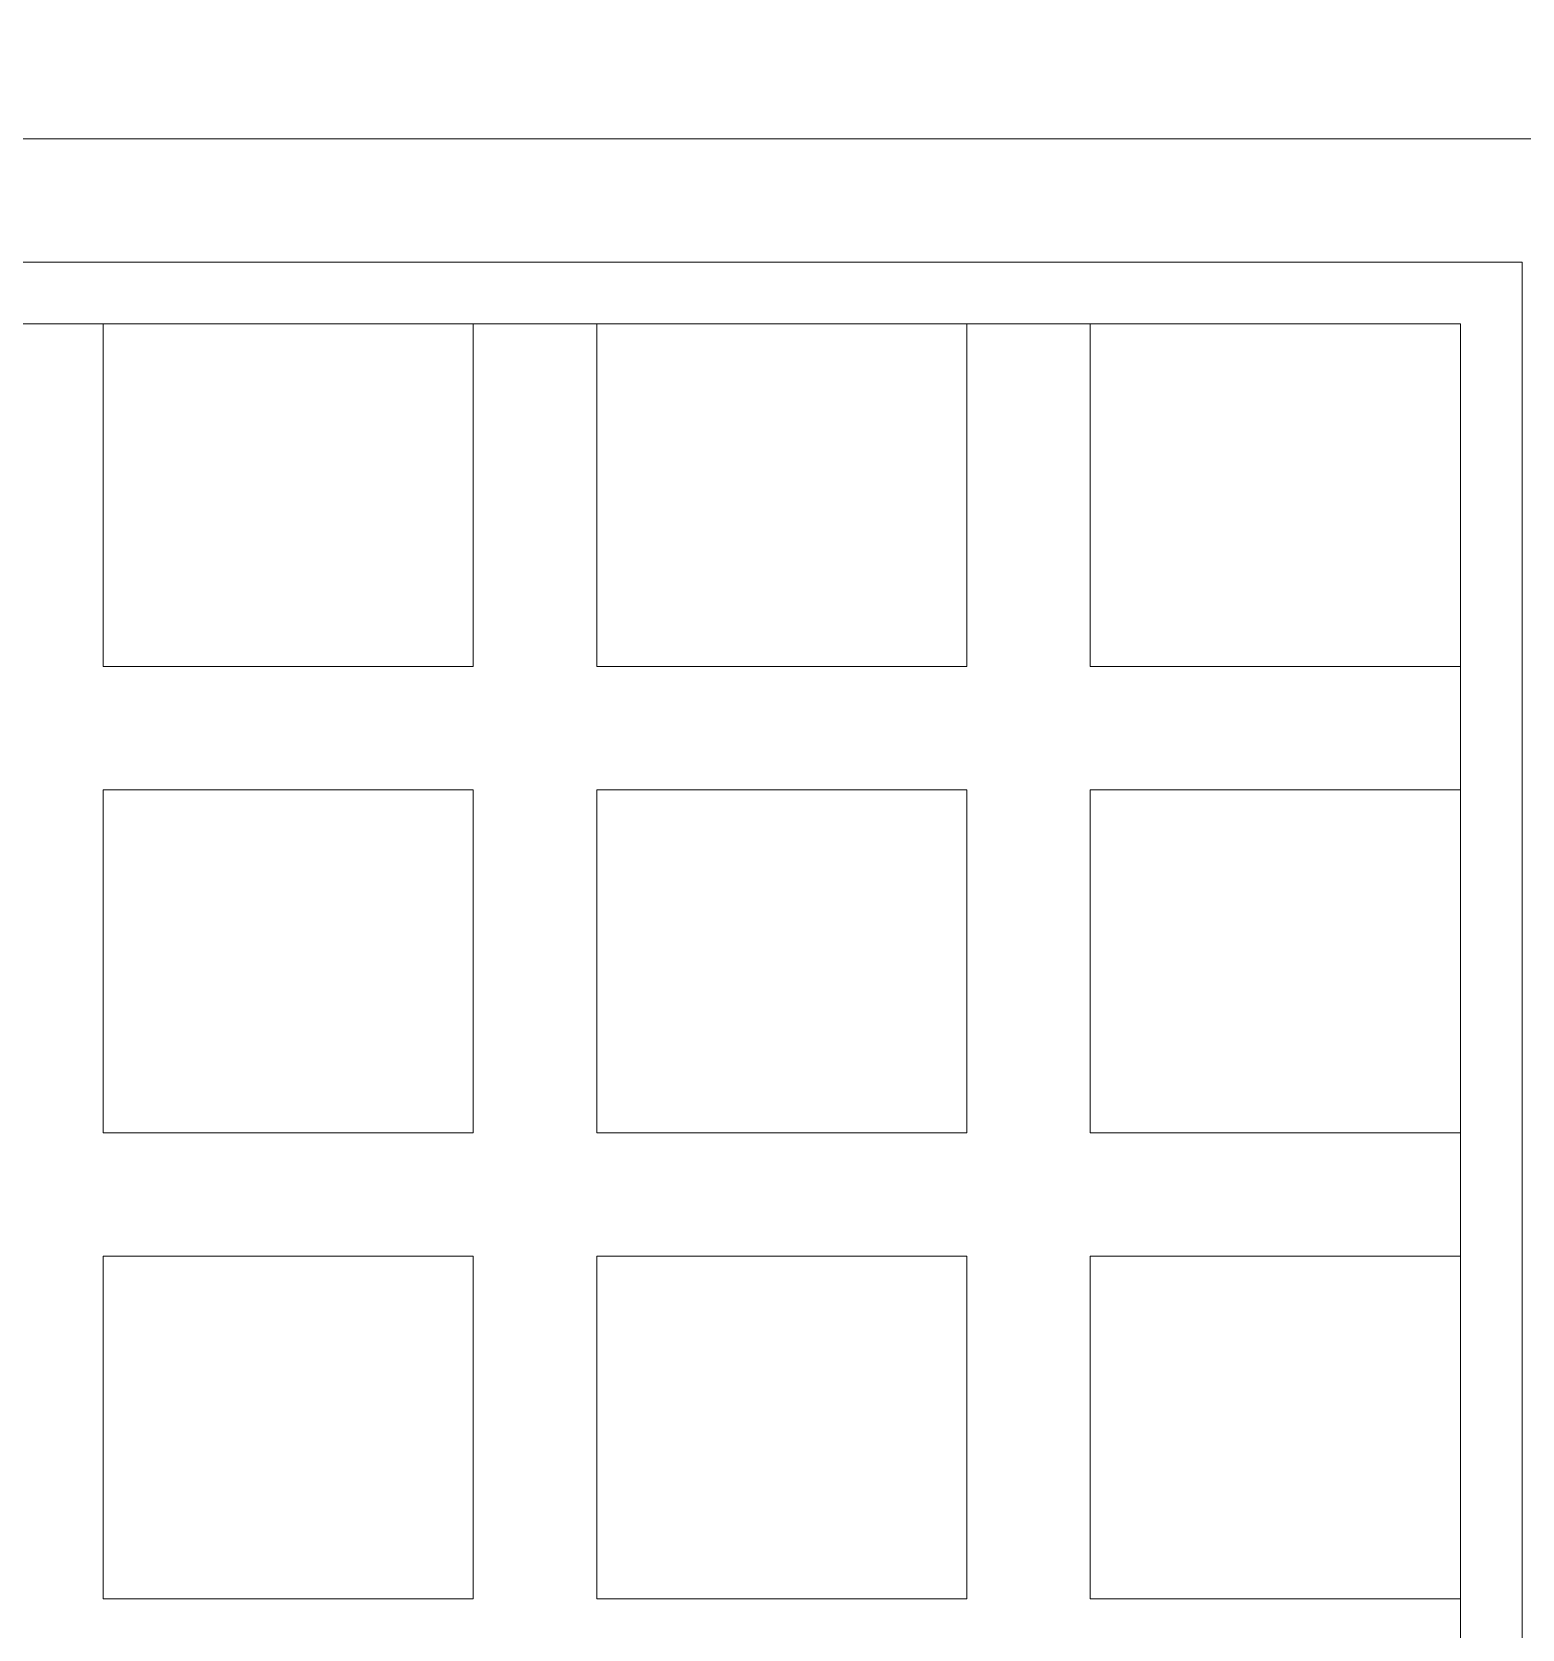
# Model space of a CAD drawing. Header units: millimetres. Extents: x 3554773 to 3850347, y -1853213 to -1653133.
# Drawn here: x 3587516 to 3589958, y -1699163 to -1696545 of the extents above; entities that cross this region are included whole.
import ezdxf

# ---------------------------------------------------------------- set-up
doc = ezdxf.new("R2010")
doc.units = ezdxf.units.MM
doc.header["$MEASUREMENT"] = 0
doc.set_wipeout_variables(frame=1)
doc.linetypes.add('Wipeout_Contour', pattern=[1000, 0, -1000])
doc.layers.add('Structural - Bearing', color=7, linetype='Continuous')
doc.layers.add('Structural - Bearing_Pen_No__3', color=7, linetype='Continuous', lineweight=18, true_color=0xff6600)

msp = doc.modelspace()

# ---------------------------------------------------------------- wipeouts: each hides what was drawn before it
at = {"color": 254, "linetype": 'Wipeout_Contour', "lineweight": 0, "ltscale": 32477398.95021086}
msp.add_wipeout([(3574927.1, -1696720.4), (3574927.1, -1706321.2), (3591239.2, -1706321.2), (3591239.2, -1696720.4), (3590160.7, -1696720.4), (3590160.7, -1704000.2), (3576005.6, -1704000.2), (3576005.6, -1696720.4)], dxfattribs=at).dxf.layer = 'Structural - Bearing'

# ---------------------------------------------------------------- next in the draw order: wipeouts: each hides what was drawn before it
at = {"color": 254, "linetype": 'Wipeout_Contour', "lineweight": 0, "ltscale": 16236540.83885354}
msp.add_wipeout([(3574927.1, -1694900.5), (3574927.1, -1696720.4), (3591239.2, -1696720.4), (3591239.2, -1694900.5)], dxfattribs=at).dxf.layer = 'Structural - Bearing'
at = {"color": 254, "linetype": 'Wipeout_Contour', "lineweight": 0, "ltscale": 16244563.6685119}
msp.add_wipeout([(3589857.4, -1703696.9), (3589958.5, -1703696.9), (3589958.5, -1697023.8), (3589857.4, -1697023.8)], dxfattribs=at).dxf.layer = 'Structural - Bearing'
at = {"color": 254, "linetype": 'Wipeout_Contour', "lineweight": 0, "ltscale": 16241834.54753233}
msp.add_wipeout([(3587633, -1697787.7), (3587633, -1698349.4), (3588239.6, -1698349.4), (3588239.6, -1697787.7)], dxfattribs=at).dxf.layer = 'Structural - Bearing'
at = {"color": 254, "linetype": 'Wipeout_Contour', "lineweight": 0, "ltscale": 16242558.61042268}
msp.add_wipeout([(3588441.9, -1697787.7), (3588441.9, -1698349.4), (3589048.5, -1698349.4), (3589048.5, -1697787.7)], dxfattribs=at).dxf.layer = 'Structural - Bearing'
at = {"color": 254, "linetype": 'Wipeout_Contour', "lineweight": 0, "ltscale": 16242155.86455135}
msp.add_wipeout([(3587633, -1699113.3), (3588239.6, -1699113.3), (3588239.6, -1698551.6), (3587633, -1698551.6)], dxfattribs=at).dxf.layer = 'Structural - Bearing'
at = {"color": 254, "linetype": 'Wipeout_Contour', "lineweight": 0, "ltscale": 16242879.91311827}
msp.add_wipeout([(3589048.5, -1698551.6), (3588441.9, -1698551.6), (3588441.9, -1699113.3), (3589048.5, -1699113.3)], dxfattribs=at).dxf.layer = 'Structural - Bearing'

# ---------------------------------------------------------------- next in the draw order: linework, layer by layer
at = {"layer": 'Structural - Bearing_Pen_No__3', "linetype": 'Continuous'}
for p, q in [((3587633, -1697787.7), (3588239.6, -1697787.7)), ((3587633, -1697787.7), (3587633, -1698349.4)), ((3588239.6, -1698349.4), (3588239.6, -1697787.7)), ((3588441.9, -1697787.7), (3589048.5, -1697787.7)), ((3588441.9, -1697787.7), (3588441.9, -1698349.4)), ((3589048.5, -1698349.4), (3589048.5, -1697787.7)), ((3588239.6, -1698349.4), (3587633, -1698349.4)), ((3589048.5, -1698349.4), (3588441.9, -1698349.4)), ((3587633, -1698551.6), (3587633, -1699113.3)), ((3588239.6, -1698551.6), (3587633, -1698551.6)), ((3588239.6, -1699113.3), (3588239.6, -1698551.6)), ((3588441.9, -1698551.6), (3588441.9, -1699113.3)), ((3589048.5, -1698551.6), (3588441.9, -1698551.6)), ((3589048.5, -1699113.3), (3589048.5, -1698551.6)), ((3588239.6, -1699113.3), (3587633, -1699113.3)), ((3589048.5, -1699113.3), (3588441.9, -1699113.3))]:
    msp.add_line(p, q, dxfattribs=at)

# ---------------------------------------------------------------- next in the draw order: wipeouts: each hides what was drawn before it
at = {"color": 254, "linetype": 'Wipeout_Contour', "lineweight": 0, "ltscale": 24355470.69614352}
msp.add_wipeout([(3576005.6, -1696922.6), (3576207.8, -1696922.6), (3589958.5, -1696922.6), (3590160.7, -1696922.6), (3590160.7, -1696720.4), (3576005.6, -1696720.4)], dxfattribs=at).dxf.layer = 'Structural - Bearing'
at = {"color": 254, "linetype": 'Wipeout_Contour', "lineweight": 0, "ltscale": 16243282.68061872}
msp.add_wipeout([(3589250.7, -1698349.4), (3589857.4, -1698349.4), (3589857.4, -1697787.7), (3589250.7, -1697787.7)], dxfattribs=at).dxf.layer = 'Structural - Bearing'
at = {"color": 254, "linetype": 'Wipeout_Contour', "lineweight": 0, "ltscale": 16243603.96899202}
msp.add_wipeout([(3589250.7, -1698551.6), (3589250.7, -1699113.3), (3589857.4, -1699113.3), (3589857.4, -1698551.6)], dxfattribs=at).dxf.layer = 'Structural - Bearing'

# ---------------------------------------------------------------- next in the draw order: linework, layer by layer
at = {"layer": 'Structural - Bearing_Pen_No__3', "linetype": 'Continuous'}
for p, q in [((3576005.6, -1696720.4), (3590160.7, -1696720.4)), ((3589857.4, -1697787.7), (3589250.7, -1697787.7)), ((3589250.7, -1697787.7), (3589250.7, -1698349.4)), ((3589857.4, -1697787.7), (3589857.4, -1698349.4)), ((3589250.7, -1698349.4), (3589857.4, -1698349.4)), ((3589857.4, -1698349.4), (3589857.4, -1698551.6)), ((3589857.4, -1698551.6), (3589250.7, -1698551.6)), ((3589250.7, -1698551.6), (3589250.7, -1699113.3)), ((3589857.4, -1698551.6), (3589857.4, -1699113.3)), ((3589250.7, -1699113.3), (3589857.4, -1699113.3)), ((3589857.4, -1699113.3), (3589857.4, -1699315.5))]:
    msp.add_line(p, q, dxfattribs=at)

# ---------------------------------------------------------------- next in the draw order: wipeouts: each hides what was drawn before it
at = {"color": 254, "linetype": 'Wipeout_Contour', "lineweight": 0, "ltscale": 24355555.73877787}
msp.add_wipeout([(3576207.8, -1697023.8), (3576308.9, -1697023.8), (3589857.4, -1697023.8), (3589958.5, -1697023.8), (3589958.5, -1696922.6), (3576207.8, -1696922.6)], dxfattribs=at).dxf.layer = 'Structural - Bearing'

# ---------------------------------------------------------------- next in the draw order: linework, layer by layer
at = {"layer": 'Structural - Bearing_Pen_No__3', "linetype": 'Continuous'}
for p, q in [((3589958.5, -1696922.6), (3576207.8, -1696922.6)), ((3589958.5, -1703798), (3589958.5, -1696922.6))]:
    msp.add_line(p, q, dxfattribs=at)

# ---------------------------------------------------------------- next in the draw order: wipeouts: each hides what was drawn before it
at = {"color": 254, "linetype": 'Wipeout_Contour', "lineweight": 0, "ltscale": 16241513.25922002}
msp.add_wipeout([(3588239.6, -1697023.8), (3587633, -1697023.8), (3587633, -1697585.5), (3588239.6, -1697585.5)], dxfattribs=at).dxf.layer = 'Structural - Bearing'
at = {"color": 254, "linetype": 'Wipeout_Contour', "lineweight": 0, "ltscale": 16242237.33643309}
msp.add_wipeout([(3589048.5, -1697023.8), (3588441.9, -1697023.8), (3588441.9, -1697585.5), (3589048.5, -1697585.5)], dxfattribs=at).dxf.layer = 'Structural - Bearing'
at = {"color": 254, "linetype": 'Wipeout_Contour', "lineweight": 0, "ltscale": 16242961.42095071}
msp.add_wipeout([(3589250.7, -1697023.8), (3589250.7, -1697585.5), (3589857.4, -1697585.5), (3589857.4, -1697023.8)], dxfattribs=at).dxf.layer = 'Structural - Bearing'

# ---------------------------------------------------------------- next in the draw order: linework, layer by layer
at = {"layer": 'Structural - Bearing_Pen_No__3', "linetype": 'Continuous'}
for p, q in [((3587430.8, -1697023.8), (3587633, -1697023.8)), ((3587633, -1697023.8), (3587633, -1697585.5)), ((3587633, -1697023.8), (3589857.4, -1697023.8)), ((3588239.6, -1697585.5), (3588239.6, -1697023.8)), ((3588239.6, -1697023.8), (3588441.9, -1697023.8)), ((3588441.9, -1697023.8), (3588441.9, -1697585.5)), ((3589048.5, -1697585.5), (3589048.5, -1697023.8)), ((3589048.5, -1697023.8), (3589250.7, -1697023.8)), ((3589250.7, -1697023.8), (3589250.7, -1697585.5)), ((3589857.4, -1697023.8), (3589857.4, -1697585.5)), ((3588239.6, -1697585.5), (3587633, -1697585.5)), ((3588441.9, -1697585.5), (3589048.5, -1697585.5)), ((3589250.7, -1697585.5), (3589857.4, -1697585.5)), ((3589857.4, -1697585.5), (3589857.4, -1697787.7))]:
    msp.add_line(p, q, dxfattribs=at)

doc.saveas('drawing.dxf')
